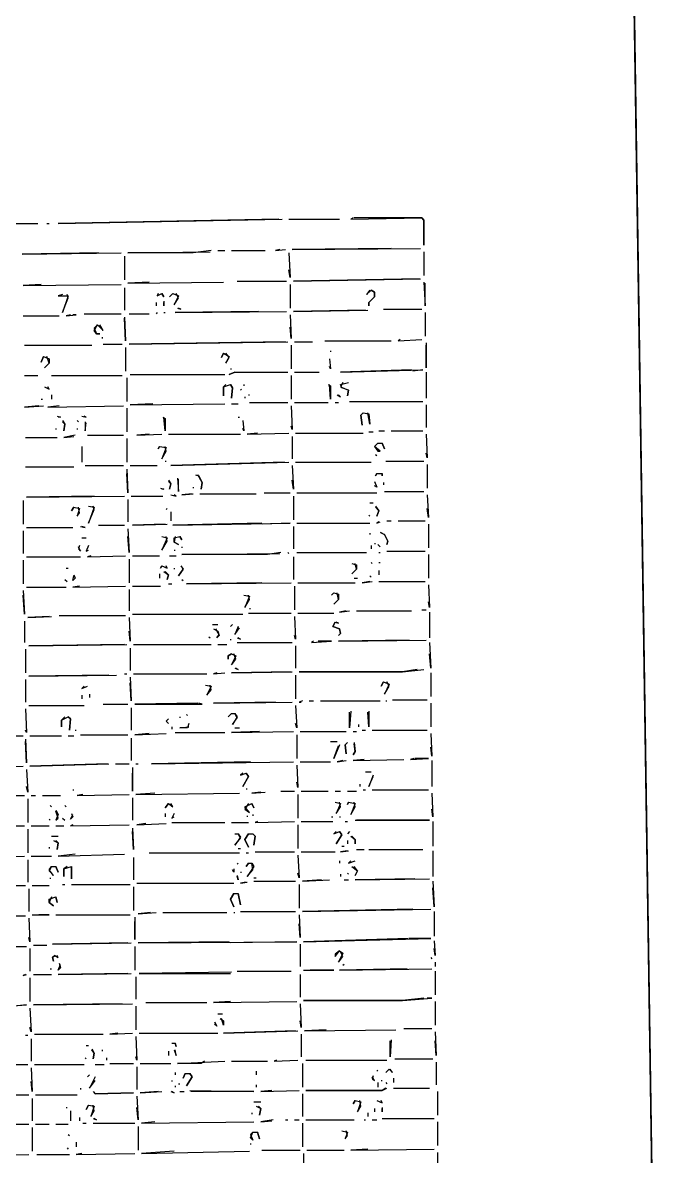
# Model space of a CAD drawing. Extents: x 0 to 16407, y 159 to 1115.
# Drawn here: x 10036.4 to 10178, y 356.9 to 608.6 of the extents above; entities that cross this region are included whole.
import ezdxf

# ---------------------------------------------------------------- set-up
doc = ezdxf.new("R2010")
doc.units = 0
doc.layers.add('RASTER_VECTOR_LINEWORK', color=5, linetype='CONTINUOUS')

msp = doc.modelspace()

# ---------------------------------------------------------------- linework, layer by layer
at = {"layer": 'RASTER_VECTOR_LINEWORK'}
for points in [[(10166, 1027.5), (10178, 230.75), (10177.25, 230), (10125.25, 229.25), (10177.25, 230), (10178, 230.75), (10166, 1022.75)], [(10026.25, 564), (10039.75, 564)], [(10041.75, 564), (10042.25, 564)], [(10093.25, 565), (10044.25, 564), (10094, 565)], [(10095.5, 565), (10106.75, 565)], [(10109.75, 565.25), (10109.25, 565), (10125, 565.25), (10125.5, 564.75), (10125.5, 559.25), (10125.5, 564.75), (10125, 565.25), (10110, 565.25)], [(10053.25, 557.5), (10036.25, 557.25), (10058.25, 557.5)], [(10059, 556.75), (10059, 551.5)], [(10078.25, 558), (10074.25, 557.5), (10059.75, 557.5), (10078, 557.75)], [(10079.75, 558), (10081.25, 558)], [(10082.75, 558), (10090.25, 558)], [(10093.5, 558.25), (10092.5, 558), (10094.75, 558.25)], [(10095.5, 557.5), (10095.75, 552), (10095.5, 553.75)], [(10118.25, 558.5), (10096.25, 558.25), (10124.75, 558.5)], [(10125.5, 557.75), (10125.5, 552.5)], [(10124.5, 551.75), (10096.5, 551.25), (10124.75, 551.75)], [(10040.5, 550.5), (10036.5, 550.25), (10058.25, 550.5)], [(10059, 549.75), (10059, 544.75)], [(10064.5, 551), (10059.75, 550.75), (10081, 551)], [(10084, 551.25), (10095, 551.25)], [(10095.75, 550.5), (10095.75, 545.25)], [(10113.5, 549.25), (10112.75, 548.25), (10113.75, 549.25), (10114.5, 548.75), (10114.5, 547.75), (10113.25, 546.5), (10113.25, 545.75), (10113.25, 546.5), (10114.5, 547.75), (10114.5, 548.75), (10113.75, 549.25)], [(10125.5, 551), (10125.75, 545.75), (10125.75, 550.75)], [(10045.25, 548.25), (10044.25, 548), (10046.5, 548), (10045.25, 544.25), (10046.5, 547.5), (10046.25, 548.25)], [(10066, 546.5), (10066, 545.75)], [(10066.5, 548.5), (10066.25, 548), (10067.25, 548.5), (10067.75, 547.75), (10067.25, 548.5)], [(10067.75, 546.75), (10067.75, 545.75), (10067.75, 546.5)], [(10069.75, 548.5), (10069, 547.75), (10069.75, 548.5), (10071, 548), (10070, 546), (10071, 547.5), (10070.5, 548.5)], [(10050, 544), (10058.25, 544)], [(10060, 544), (10064.5, 544)], [(10066.25, 544.25), (10066, 544)], [(10067.75, 544.25), (10068, 544.25)], [(10088.75, 544.5), (10070.25, 544.25), (10095, 544.5)], [(10070.75, 545.25), (10071.5, 545), (10071, 545.25)], [(10112.5, 544.75), (10096.5, 544.5), (10113, 544.75)], [(10116.5, 545), (10125, 545)], [(10125.75, 544.25), (10125.75, 539)], [(10036.5, 543.5), (10044.5, 543.5)], [(10047, 543.75), (10046, 543.5), (10048.25, 543.75), (10047.5, 543.75)], [(10053, 541.5), (10052.25, 540.75), (10052.75, 539.5), (10053.5, 539.5), (10052.75, 539.5), (10052.25, 540.25), (10053, 541.5), (10054.25, 540.25), (10053.5, 541.5)], [(10059, 543.25), (10059.25, 538), (10059, 543)], [(10095.75, 543.75), (10096, 538.5), (10095.75, 541)], [(10054, 538.75), (10054, 538.5)], [(10036.75, 537), (10051.75, 537)], [(10054.25, 537.25), (10058.5, 537.25)], [(10059.25, 536.5), (10059.25, 531.25)], [(10094.75, 537.75), (10060, 537.25), (10095.25, 537.75)], [(10096, 537), (10096, 531.75)], [(10096.75, 537.75), (10100.75, 537.75)], [(10103.5, 538), (10118.25, 538)], [(10120.25, 538.25), (10119.75, 538), (10125, 538.25)], [(10126, 537.5), (10126, 532), (10126, 537)], [(10041, 534.5), (10040.5, 533.25), (10041, 534.5), (10042.25, 534), (10042.25, 533), (10041.25, 532), (10042.25, 533), (10041.75, 534.5)], [(10081, 535.25), (10080.5, 534.25), (10081, 535.25), (10082.25, 534.5), (10081.5, 533), (10082.25, 534.25), (10081.5, 535.25)], [(10104.5, 534), (10104.75, 531.75), (10104.5, 532.25)], [(10104.75, 535.75), (10104.75, 535.5)], [(10082.5, 531.75), (10082.75, 531.75)], [(10122.75, 531.5), (10107, 531), (10125.25, 531.5), (10123, 531.25)], [(10036.75, 530.25), (10039.75, 530.25)], [(10042.75, 530.25), (10058.5, 530.25)], [(10059.5, 529.75), (10059.5, 524.5)], [(10060.25, 530.5), (10081.25, 530.5)], [(10083.5, 531), (10082.25, 530.5), (10083.5, 531), (10095.25, 531)], [(10096, 530.25), (10096, 525)], [(10096.75, 531), (10102.25, 531)], [(10107.5, 528.75), (10107, 527.75), (10108.75, 527), (10108.5, 525.75), (10108.75, 527), (10107.25, 527.5), (10107, 528.25), (10108.75, 528.75)], [(10126, 531), (10126, 525.25)], [(10041.25, 527.75), (10042.25, 527.25), (10042, 527.75)], [(10081.5, 528.25), (10081, 527.75), (10081, 525.75), (10081, 527.75), (10082.5, 528.25), (10083, 527.5), (10082.75, 525.25), (10083, 527.5), (10082.5, 528.25)], [(10085, 527.25), (10084.75, 527)], [(10085.5, 528.25), (10085.5, 528)], [(10104.25, 528.25), (10104.75, 528), (10104.75, 525), (10104.5, 528.25)], [(10040.5, 525), (10040.75, 525)], [(10042.75, 526), (10042.75, 525)], [(10065.25, 524), (10060.25, 523.75), (10081.25, 524)], [(10082.75, 524), (10084.25, 524)], [(10085.75, 525.5), (10085.75, 525.25)], [(10086.5, 526), (10086.75, 526)], [(10086.75, 524.25), (10095.25, 524.25)], [(10096.75, 524.25), (10104.25, 524.25)], [(10105.75, 524.25), (10106.5, 524.25)], [(10106.25, 526), (10107, 525.5), (10106.5, 526)], [(10109, 524.5), (10125.25, 524.5)], [(10126, 523.75), (10126, 518.75)], [(10040, 523.5), (10036.75, 523.25), (10041, 523.5)], [(10044.5, 523.5), (10042, 523.25), (10058.75, 523.5)], [(10044, 521.25), (10044.75, 521), (10044.25, 521)], [(10049.5, 521.25), (10050.5, 521), (10050, 521.25)], [(10059.5, 523), (10059.5, 517.75)], [(10096, 523.5), (10096.25, 518.25), (10096, 519)], [(10112, 522), (10111.5, 521.5), (10111.75, 519.25), (10111.5, 521.5), (10112, 522), (10113.25, 521.75), (10113.5, 519.5), (10113, 522)], [(10045.25, 520.25), (10045.75, 519.5), (10045.5, 518), (10045.75, 519.5), (10045.25, 520)], [(10048.5, 520.25), (10048.75, 520)], [(10050.25, 520), (10050.25, 518), (10050.5, 519.75)], [(10067.5, 521), (10068, 520.75), (10068, 518), (10067.75, 521)], [(10084.25, 521), (10084.5, 521)], [(10085.25, 520.25), (10085.5, 518), (10085.25, 518.5)], [(10037, 516.5), (10044, 516.5)], [(10043.75, 518.5), (10043.75, 518.25)], [(10048, 517), (10045.5, 516.5), (10047.75, 516.75)], [(10048.5, 518.5), (10048.5, 518.25)], [(10050.75, 517), (10058.75, 517)], [(10059.5, 516.25), (10059.5, 511)], [(10064.5, 517.25), (10061.75, 517), (10067.25, 517.25)], [(10068.75, 517.25), (10084.75, 517.25)], [(10088.5, 517.5), (10086.25, 517.25), (10095.5, 517.5)], [(10096.25, 516.75), (10096.25, 511.75)], [(10097, 517.5), (10112, 517.5)], [(10113.25, 517.75), (10114.25, 517.75)], [(10115.5, 518), (10116.75, 518)], [(10118.25, 518), (10125.25, 518)], [(10126, 517.25), (10126.25, 512), (10126, 513)], [(10049.5, 514.5), (10049.5, 511)], [(10066.75, 514.5), (10066.5, 514), (10066.75, 514.5), (10068.25, 514.25), (10067.25, 511.75), (10068.25, 513.5), (10068, 514.5)], [(10115.25, 515.25), (10114.5, 514.5), (10115.25, 513.5), (10115.75, 513.5), (10114.5, 514.5), (10115.25, 515.25), (10116.25, 515.25), (10116.75, 514), (10116.25, 515.25)], [(10068, 511.25), (10068.25, 511.25)], [(10114.75, 512.75), (10115, 512.5)], [(10117, 511.25), (10125.5, 511.25)], [(10037, 510), (10047.75, 510)], [(10050.25, 510.25), (10058.75, 510.25)], [(10059.5, 509.5), (10059.75, 504.25), (10059.5, 508.5)], [(10060.25, 510.25), (10066.25, 510.25)], [(10094.5, 511), (10069.25, 510.25), (10095.5, 511)], [(10096.25, 510.25), (10096.5, 505), (10096.25, 507)], [(10097, 511), (10113.75, 511)], [(10126.25, 510.5), (10126.25, 505.25)], [(10068.75, 507), (10069.25, 506.25), (10069, 505), (10069.25, 506.25), (10068.75, 506.75)], [(10070.75, 507.5), (10071, 504.5), (10071, 507.25)], [(10074.75, 508.25), (10075.5, 508), (10076.25, 506.5), (10076, 505), (10076.25, 506.5), (10075.25, 508.25)], [(10114.5, 506.75), (10115, 505.5), (10114.5, 505.75)], [(10115, 508.5), (10114.75, 508), (10115, 508.5), (10116.25, 508.5), (10116.25, 508), (10116.25, 508.5)], [(10116.5, 506.5), (10116.5, 506)], [(10052.25, 503.5), (10037.25, 503.25), (10059, 503.5)], [(10060.5, 503.5), (10067.5, 503.5)], [(10067, 505.25), (10067.75, 505), (10067.25, 505)], [(10069.25, 503.75), (10070.5, 503.5), (10070, 503.75)], [(10074, 504), (10071.75, 503.75), (10074.25, 504)], [(10074.25, 505.5), (10074.25, 505.25)], [(10075.75, 504), (10088.25, 504)], [(10090, 504.25), (10095.75, 504.25)], [(10096.5, 503.5), (10096.5, 498.25)], [(10097.25, 504.25), (10115, 504.25)], [(10116.75, 504.5), (10125.5, 504.5)], [(10126.25, 503.75), (10126.5, 498.75), (10126.25, 500.75)], [(10036.5, 502.5), (10036.5, 497.25)], [(10047.75, 501), (10047.25, 500.25), (10047.75, 501), (10049, 500.75), (10048.5, 499), (10049, 499.75), (10048.75, 501)], [(10051, 501.25), (10052.25, 501), (10051, 497.5), (10052.25, 500.5), (10052, 501.25)], [(10059.75, 502.75), (10059.75, 497.75)], [(10113.5, 502), (10114.25, 502)], [(10114.75, 501.25), (10115.5, 500.25), (10115, 499), (10115.5, 500.25), (10114.75, 501)], [(10068.5, 500.75), (10068.25, 500.5)], [(10069.25, 500), (10069.25, 498)], [(10113.25, 499.25), (10113.5, 499)], [(10037.25, 496.5), (10047.5, 496.5)], [(10049.25, 496.75), (10050.25, 496.5), (10049.5, 496.75)], [(10053.25, 497), (10059, 497)], [(10059.75, 496.25), (10060, 491), (10059.75, 494.5)], [(10068, 497.25), (10060.75, 497), (10068.5, 497.25)], [(10089.5, 497.5), (10069.75, 497), (10095.75, 497.5), (10089.75, 497.25)], [(10096.5, 496.75), (10096.5, 491.75)], [(10097.25, 497.5), (10113.5, 497.5)], [(10115.5, 497.75), (10115, 497.5), (10115.75, 497.75)], [(10117.25, 498), (10118.25, 498)], [(10119.75, 498), (10125.75, 498)], [(10126.5, 497.25), (10126.5, 492)], [(10036.5, 495.75), (10036.5, 490.75)], [(10049.5, 494.25), (10050.5, 494.25)], [(10067.25, 494.5), (10068.5, 494.25), (10067.25, 491.5), (10068.5, 493.5), (10068.25, 494.5)], [(10070.25, 494.5), (10070, 493.25), (10071, 492.75), (10070, 493.25), (10070, 494.25), (10071.25, 494.5), (10071.75, 493.75), (10071.25, 494.5)], [(10113.5, 495.25), (10113.5, 495)], [(10115.75, 495.5), (10116.75, 495), (10117.5, 493.5), (10117.25, 492.75), (10117.5, 493.5), (10116.75, 495), (10116, 495.25)], [(10049, 492.5), (10048.75, 491.75), (10049.25, 491.25), (10048.75, 492.25)], [(10051, 492.5), (10050.5, 491.25), (10051, 491.5)], [(10070, 491.5), (10070.25, 491.5)], [(10071.75, 492.25), (10071.75, 492)], [(10093.75, 491), (10090.75, 490.5), (10071.75, 490.5), (10093.5, 490.75)], [(10095.25, 491), (10095.5, 490.75)], [(10097.25, 491), (10112.75, 491)], [(10113.75, 492.5), (10113.75, 491.75)], [(10114.5, 493), (10114.75, 493)], [(10115.25, 492.75), (10115.75, 492.25)], [(10115.5, 491), (10115.75, 491)], [(10117.25, 491.25), (10125.75, 491.25)], [(10036.5, 489.25), (10036.5, 484)], [(10037.25, 490), (10049.25, 490)], [(10051.5, 490.25), (10050.75, 490), (10059.25, 490.25)], [(10060, 489.5), (10060, 484.25)], [(10060.75, 490.25), (10066.75, 490.25)], [(10069, 490.25), (10070.5, 490.25)], [(10096.5, 490), (10096.5, 485)], [(10109.5, 488.5), (10110.5, 488.25), (10110.5, 487.25), (10109.5, 486.25), (10110.5, 487.25), (10110.25, 488.5)], [(10113.75, 488.75), (10114, 488.5)], [(10115.5, 488.75), (10115.75, 488.75)], [(10126.5, 490.5), (10126.5, 485.25)], [(10046, 487.5), (10046.5, 487.5)], [(10047.75, 486), (10048, 485.25), (10047.5, 484.75), (10047.75, 485.75)], [(10066.75, 486.25), (10066.75, 485.25)], [(10067.25, 488), (10067, 487.5), (10067.25, 488), (10068.5, 487.5), (10068.25, 488)], [(10067.75, 486.75), (10068.75, 486), (10068.5, 485), (10068.75, 486), (10068, 486.75)], [(10070, 487.5), (10070, 487.25)], [(10071.5, 488), (10072, 487.25), (10071, 485.75), (10072, 487.25), (10071.75, 487.75)], [(10115.5, 487), (10115.5, 486)], [(10045.75, 485), (10046.25, 484.5)], [(10049, 483.5), (10047.5, 483.25), (10059.25, 483.5)], [(10060.75, 483.5), (10067, 483.5)], [(10068.75, 484), (10069.5, 484)], [(10071.75, 485), (10072, 484.75)], [(10089.5, 484.25), (10072.75, 484), (10096, 484.25)], [(10096.75, 483.5), (10096.75, 478.25)], [(10097.5, 484.25), (10110.25, 484.25)], [(10110, 485.25), (10110.75, 485.25)], [(10113.5, 484.5), (10111.75, 484.25), (10114, 484.5)], [(10113.5, 485.75), (10113.75, 485.5)], [(10115.5, 484.5), (10125.75, 484.5)], [(10126.5, 483.75), (10126.75, 478.75), (10126.5, 480)], [(10036.5, 482.5), (10036.75, 477.25), (10036.5, 481.5)], [(10037.25, 483.25), (10046, 483.25)], [(10060, 482.75), (10060, 478)], [(10085.5, 481.5), (10086.75, 481.25), (10085.75, 478.75), (10086.75, 480.5), (10086.5, 481.5)], [(10105.5, 482), (10105, 481.5), (10105.5, 482), (10106.5, 481.75), (10106.5, 480.5), (10105.5, 479.5), (10106.5, 480.5), (10106.25, 482)], [(10086.75, 478.5), (10087, 478.5)], [(10042.25, 476.75), (10037.5, 476.5), (10042.75, 476.75)], [(10044.5, 477), (10059.25, 477)], [(10060, 476.5), (10060.25, 471.25), (10060, 473.5)], [(10060.75, 477.25), (10085.25, 477.25)], [(10086.5, 477.5), (10096, 477.5)], [(10096.75, 476.75), (10097, 471.75), (10096.75, 472.5)], [(10097.5, 477.5), (10105.5, 477.5)], [(10108.25, 478), (10106.75, 477.75), (10109, 478)], [(10110.5, 478), (10122.75, 478)], [(10125, 478.25), (10126, 478.25)], [(10126.75, 477.75), (10126.75, 472)], [(10036.75, 475.75), (10036.75, 471)], [(10078.5, 475), (10079.75, 475)], [(10078.75, 474), (10079.75, 473.5), (10080, 472.5), (10079.5, 472), (10080, 472.75), (10079.25, 474)], [(10083, 475), (10082.5, 474.5)], [(10084.25, 474.5), (10083.5, 472.75), (10084.5, 474.25)], [(10105.75, 475.5), (10105.25, 474.5), (10106.75, 474), (10107, 473), (10106.5, 472.5), (10107, 473), (10106.75, 474), (10105.25, 474.5), (10105.75, 475.5), (10106.5, 475.25), (10106, 475.5)], [(10077.75, 472.25), (10078, 472)], [(10082.5, 471.75), (10082.5, 471.5)], [(10084, 472), (10084.75, 471.75), (10084.25, 472)], [(10084, 471), (10096.25, 471)], [(10101, 471.25), (10100.5, 471), (10105, 471.25), (10102, 471.25)], [(10122.25, 471.5), (10106.5, 471.25), (10126, 471.5)], [(10126.75, 471), (10127, 465.25), (10126.75, 468.5)], [(10037, 469.5), (10037, 464.25)], [(10059, 470.5), (10037.75, 470.25), (10059.5, 470.5)], [(10060.25, 469.75), (10060.25, 464.75)], [(10061, 470.5), (10078.25, 470.5)], [(10079.75, 470.5), (10081.75, 470.5)], [(10082.75, 468.5), (10082, 468), (10082, 467.25), (10082, 468), (10082.75, 468.5), (10083.75, 468), (10082.75, 466), (10083.75, 467.25), (10083.25, 468.5)], [(10097, 470.25), (10097, 465.25)], [(10055.5, 463.75), (10037.75, 463.5), (10057.25, 463.75)], [(10059, 464), (10059.5, 464)], [(10060.25, 463.25), (10060.5, 458), (10060.25, 462)], [(10061, 464), (10077.25, 464)], [(10079.5, 464.25), (10078.75, 464), (10081.25, 464.25)], [(10096, 464.5), (10082.75, 464.25), (10096.25, 464.5)], [(10083.5, 465.25), (10084.25, 465), (10083.75, 465.25)], [(10097, 463.75), (10097, 458.5)], [(10124, 465), (10120.75, 464.5), (10097.75, 464.5), (10120.75, 464.5), (10125.5, 465)], [(10127, 464.25), (10127, 459)], [(10037, 462.75), (10037, 457.75)], [(10050, 461.25), (10049.5, 460.75), (10050.75, 461.25)], [(10077, 461.5), (10078.25, 461.25), (10077.25, 459.25), (10078.25, 460.5), (10078, 461.5)], [(10116.5, 462.25), (10116, 461.25), (10116.5, 462.25), (10117.75, 461.75), (10116.75, 459.5), (10117.75, 461.25), (10117.25, 462.25)], [(10049.5, 459.25), (10049.5, 458.5)], [(10051.25, 459.5), (10051.25, 458.75)], [(10118.5, 458.25), (10126.25, 458.25)], [(10037, 456.25), (10037.25, 451), (10037, 451.5)], [(10037.75, 457), (10050, 457)], [(10054.25, 457.25), (10059.75, 457.25)], [(10060.5, 456.5), (10060.5, 451.5)], [(10075.25, 457.5), (10061.25, 457.25), (10076.25, 457.25), (10075.5, 457.5)], [(10092.5, 457.75), (10078.75, 457.5), (10096.25, 457.75)], [(10097, 457), (10097.25, 452), (10097, 453)], [(10098.5, 458), (10097.75, 457.75), (10098.25, 457.75)], [(10100, 458), (10101, 458)], [(10102.5, 458), (10115.75, 458)], [(10109.25, 455.75), (10109, 452), (10109, 455.5)], [(10113.25, 455.75), (10113.25, 452.25), (10113, 455.5)], [(10117, 458), (10117.25, 458)], [(10127, 457.5), (10127, 452.25)], [(10045.75, 454.5), (10045, 453.75), (10045, 452.25), (10045, 453.75), (10046.5, 454.5), (10047, 454), (10046.75, 451.5), (10047, 454), (10046.5, 454.5)], [(10068.75, 454), (10068.25, 453.5), (10068.75, 453), (10068.25, 453.5)], [(10071.25, 454.5), (10071.25, 454.25)], [(10072.75, 455), (10073, 454.75)], [(10082.75, 455.25), (10082, 454.5), (10082.75, 455.25), (10083.5, 455.25), (10084, 454.5), (10083, 452.75), (10084, 454.25), (10083.5, 455.25)], [(10048, 451.5), (10048.25, 451.5)], [(10064.5, 450.75), (10061.25, 450.5), (10068.25, 450.75)], [(10069.5, 452.25), (10069.5, 451.75)], [(10070.25, 451), (10081.25, 451)], [(10073.25, 453), (10073, 452), (10071.25, 452), (10073.25, 452.25)], [(10089, 451.25), (10082.75, 451), (10096.5, 451.25)], [(10083.5, 452), (10084.5, 452)], [(10098, 451.25), (10108.25, 451.25)], [(10109.75, 451.25), (10110.5, 451.25)], [(10111, 452.75), (10111, 452.25)], [(10111.75, 451.5), (10112.5, 451.5)], [(10114, 451.5), (10126.25, 451.5)], [(10127, 450.75), (10127.25, 445.75), (10127, 447.75)], [(10024.75, 450.25), (10036.5, 450.25)], [(10037, 449.5), (10037.25, 444.25), (10037, 449)], [(10038, 450.25), (10045, 450.25)], [(10046.5, 450.25), (10047.75, 450.25)], [(10049.25, 450.5), (10059.75, 450.5)], [(10060.5, 449.75), (10060.5, 444.75)], [(10097.25, 450.5), (10097.25, 445.25)], [(10104.75, 449), (10106.25, 449)], [(10106.75, 448.25), (10105.5, 445.25), (10106.5, 448)], [(10108.5, 448.75), (10108, 448.25), (10108.25, 446.25), (10108, 448.25)], [(10110, 448.75), (10110.25, 446.75), (10109.75, 446), (10110.25, 446.75), (10110, 448.5)], [(10029, 443.5), (10008.25, 443.25), (10036.5, 443.5)], [(10055.25, 444), (10038, 443.5), (10055.5, 444)], [(10057, 444), (10060, 444)], [(10060.75, 443.25), (10060.75, 438), (10060.75, 442)], [(10061.5, 444), (10062, 444)], [(10087, 444.5), (10065, 444), (10096.5, 444.5)], [(10097.25, 443.75), (10097.5, 438.75), (10097.25, 440)], [(10098, 444.5), (10104.75, 444.5)], [(10107.5, 444.75), (10106.25, 444.5), (10108.25, 444.75)], [(10112.25, 445), (10109.75, 444.75), (10121, 445)], [(10123.25, 445.25), (10122.5, 445), (10126.5, 445.25), (10123.5, 445.25)], [(10127.25, 444.75), (10127.25, 439)], [(10037.25, 442.75), (10037.5, 437.75), (10037.25, 439)], [(10085.25, 442), (10084.75, 441.5), (10086, 442), (10086.5, 441.25), (10085.25, 439), (10086.5, 441.25), (10086, 442)], [(10112.5, 442.25), (10113.75, 442.25)], [(10114.25, 441.5), (10113.25, 439), (10114.25, 441.25)], [(10047.5, 438.25), (10047.75, 438.25)], [(10086, 438.5), (10086.25, 438.5)], [(10111.25, 439.5), (10111.25, 439)], [(10112, 438.25), (10112.5, 438.25)], [(10114, 438.25), (10126.5, 438.25)], [(10024.75, 437), (10036.75, 437)], [(10037.5, 436.25), (10037.5, 431)], [(10038.25, 437), (10039.25, 437)], [(10040.75, 437), (10044.75, 437)], [(10049.75, 437.25), (10048.5, 437), (10060, 437.25)], [(10060.75, 436.5), (10060.75, 431.5)], [(10065.75, 437.5), (10061.5, 437.25), (10084.5, 437.5)], [(10089.25, 437.75), (10087.25, 437.5), (10090.25, 437.75)], [(10093.75, 438), (10096.75, 438)], [(10097.5, 437.25), (10097.5, 432)], [(10098.25, 438), (10104.25, 438)], [(10105.75, 438), (10107, 438)], [(10108.5, 438), (10110.5, 438)], [(10127.25, 437.5), (10127.5, 432.25), (10127.25, 434)], [(10042.5, 434.75), (10042.75, 434.5)], [(10043.75, 433.75), (10044.25, 432.75), (10043.75, 431.5), (10044.25, 432), (10043.75, 433.5)], [(10045.75, 434.75), (10046, 434.5)], [(10068.75, 435.25), (10068, 434.25), (10068.75, 435.25), (10069.75, 434.5), (10069.25, 435.25)], [(10086.5, 435.25), (10085.75, 434), (10086.75, 433.25), (10085.75, 434.5), (10087.25, 435.25), (10087.75, 434.25), (10087.25, 435.25)], [(10105.75, 435.5), (10107, 435.25), (10106, 433), (10107, 434.5), (10106.75, 435.5)], [(10108.75, 435.5), (10108.5, 435), (10108.75, 435.5), (10110.25, 435.25), (10109.25, 432.75), (10110.25, 434.5), (10110, 435.5)], [(10042.25, 431.75), (10042.5, 431.5)], [(10045.25, 432), (10045.75, 431.5)], [(10047.25, 433), (10047.5, 432.25), (10047, 431.75), (10047.5, 432.75)], [(10047.5, 430.5), (10047, 430.25), (10060, 430.5)], [(10063.75, 430.75), (10061.75, 430.5), (10068.25, 430.75)], [(10068, 433), (10068, 432.25)], [(10070, 433), (10069.5, 432), (10070, 432.25)], [(10069.5, 431), (10081.25, 431)], [(10082.75, 431), (10086.5, 431)], [(10086.25, 432.5), (10086.25, 432.25)], [(10087.5, 432.75), (10087.5, 432.5)], [(10088.5, 431.25), (10088, 431), (10096.75, 431.25)], [(10097.5, 430.5), (10097.5, 425.25)], [(10098.25, 431.25), (10105.25, 431.25)], [(10105, 432.25), (10105.25, 432.25)], [(10106.75, 432.25), (10107, 432.25)], [(10108, 431.25), (10108.5, 431.25)], [(10110.25, 431.5), (10126.75, 431.5), (10110.5, 431.5)], [(10127.5, 431.25), (10127.5, 425.75)], [(10023.25, 430.25), (10036.75, 430.25)], [(10037.5, 429.5), (10037.5, 424.25)], [(10038.25, 430.25), (10042.25, 430.25)], [(10042.75, 428), (10044.25, 428)], [(10043.75, 430.25), (10045.5, 430.25)], [(10060.75, 429.75), (10061, 425), (10060.75, 429)], [(10083.5, 428.5), (10084.25, 428.5), (10084.75, 427.75), (10083.5, 426), (10084.75, 427.5), (10084.25, 428.5)], [(10086.5, 428.5), (10085.75, 427.25), (10086.5, 425.5), (10085.75, 427.25), (10086.5, 428.5), (10087.5, 428.5), (10088, 428), (10087.75, 426), (10088, 428), (10087.5, 428.5)], [(10106, 429), (10105.5, 428.5), (10106.75, 429), (10107.25, 428.25), (10106, 426.25), (10107.25, 428.25), (10106.75, 429)], [(10109, 429), (10108.5, 428.5)], [(10109.25, 428), (10110.25, 427.25), (10110.25, 426.25), (10110.25, 427.25), (10109.5, 428)], [(10042.25, 425.5), (10042.25, 425.25)], [(10043.25, 427), (10044.25, 426.5), (10044, 425), (10044.25, 426.5), (10043.75, 427)], [(10107.25, 425.75), (10107.75, 425.75)], [(10108.5, 427), (10108.5, 426.25)], [(10020, 423.5), (9998.25, 423.25), (10036.75, 423.5)], [(10038.25, 423.5), (10042.75, 423.5)], [(10048, 424), (10044.25, 423.5), (10059, 424)], [(10061, 423.25), (10061, 418.25)], [(10064.5, 424.25), (10084.5, 424.25)], [(10084.25, 425.25), (10084.75, 425.25)], [(10086, 424.25), (10086.5, 424.25)], [(10088, 424.5), (10096.75, 424.5)], [(10097.5, 423.75), (10097.75, 418.75), (10097.5, 419.75)], [(10098.25, 424.5), (10105.75, 424.5)], [(10108.5, 424.75), (10107, 424.5), (10108.75, 424.75)], [(10110.5, 425), (10112.25, 425)], [(10113.25, 425), (10125.25, 425)], [(10127.5, 424.75), (10127.5, 419)], [(10037.5, 422.75), (10037.5, 417.75)], [(10042.75, 421.25), (10042.25, 420.25), (10043.25, 419.25), (10042.25, 420.5), (10042.75, 421.25), (10043.75, 421.25), (10044.25, 420), (10043.75, 421.25)], [(10046.25, 421.25), (10045.5, 420.75), (10045.5, 419), (10045.5, 420.75), (10047.25, 421.25), (10047.25, 418.5), (10047.25, 421.25)], [(10083.25, 420.75), (10083.25, 420), (10083, 420.5)], [(10084.25, 422), (10084, 421.75)], [(10086.5, 422), (10086, 421.25), (10086.5, 422), (10087.25, 422), (10087.75, 421.25), (10086.25, 419), (10087.5, 420.5), (10087.25, 422)], [(10106.75, 422.5), (10106.75, 422)], [(10109.25, 422.5), (10108.75, 422), (10110.25, 422.5)], [(10109.5, 421.25), (10110.75, 420.25), (10110.25, 419.25), (10110.75, 420.25), (10110, 421.25)], [(10042.5, 418.75), (10042.5, 418.5)], [(10084, 419.25), (10084.25, 418.25), (10084, 419)], [(10084.75, 420), (10085, 420)], [(10087.75, 418.75), (10088.25, 418.75)], [(10087.75, 418), (10097, 418)], [(10102.75, 418.25), (10098.5, 418), (10104.5, 418.25)], [(10107, 419.5), (10107, 419)], [(10107.75, 418.25), (10108.75, 418.25)], [(10108.5, 419.75), (10108.75, 419.5)], [(10123.5, 418.5), (10110.25, 418.25), (10126.75, 418.5)], [(10127.5, 418), (10127.75, 412.25), (10127.5, 416.5)], [(10020.25, 417), (10037, 417)], [(10037.75, 416.25), (10037.75, 411.25)], [(10038.5, 417), (10042.25, 417)], [(10045.25, 417.25), (10045.75, 417.25)], [(10047.25, 417.25), (10060.25, 417.25)], [(10061, 416.75), (10061, 411.5)], [(10061.75, 417.5), (10083.25, 417.5)], [(10086, 417.75), (10084.75, 417.5), (10086.25, 417.75)], [(10097.75, 417.25), (10097.75, 412)], [(10042.75, 414.5), (10042.25, 413.25), (10043.25, 412.5), (10042.25, 413.25), (10042.25, 414), (10043.75, 414.5), (10044, 413.25), (10043.75, 414.5)], [(10083.25, 415.25), (10082.5, 414), (10083.25, 412.25), (10082.5, 414), (10083.25, 415.25), (10084.25, 415.25), (10084.75, 412.75), (10084.25, 415.25)], [(10038.5, 410.5), (10042.25, 410.5), (10040, 410.5)], [(10043.75, 410.5), (10060.25, 410.5)], [(10064.75, 411), (10062, 410.75), (10066, 411)], [(10067.5, 411), (10081.75, 411)], [(10083.25, 411), (10083.5, 411)], [(10084.75, 411.25), (10097, 411.25)], [(10097.75, 410.5), (10098, 405.5), (10097.75, 408.5)], [(10123, 411.75), (10098.5, 411.25), (10127, 411.75)], [(10127.75, 411.25), (10127.75, 405.75)], [(10019, 410.25), (10037, 410.25)], [(10037.75, 409.75), (10038, 404.5), (10037.75, 405.5)], [(10061.25, 410), (10061.25, 405), (10061.25, 409)], [(10016.25, 403.5), (10037.25, 403.5)], [(10038, 403), (10038, 398)], [(10038.75, 403.75), (10041.75, 403.75)], [(10059.75, 404.25), (10043, 404), (10060.5, 404.25)], [(10061.25, 403.5), (10061.25, 398.25)], [(10082.25, 404.5), (10062, 404.25), (10097.25, 404.5), (10082.5, 404.25)], [(10098, 404), (10098, 399)], [(10122, 405.25), (10098.75, 404.5), (10127, 405.25), (10122.25, 405.25)], [(10127.75, 404.75), (10128, 401.5), (10127.75, 403)], [(10043.5, 401.5), (10043, 401), (10043.25, 400.25), (10043, 401), (10043.5, 401.5), (10044.25, 401), (10044, 401.5)], [(10106.75, 402.5), (10105.75, 401.75), (10105.75, 401.25), (10106.75, 402.5), (10107.5, 402), (10106.5, 400), (10107.5, 401.25), (10107, 402.25)], [(10127, 401), (10127.25, 400.75)], [(10042.5, 398.5), (10042.75, 398.5)], [(10044.5, 399.75), (10044.75, 398.75), (10044.25, 398.25), (10044.75, 399.5)], [(10084, 398), (10096, 398)], [(10098.75, 398.25), (10105.5, 398.25), (10100.25, 398.25)], [(10121.75, 398.5), (10106.75, 398.25), (10127.25, 398.5)], [(10107.75, 399.5), (10107.5, 399.25)], [(10128, 400), (10128, 399)], [(10128, 398), (10128, 392.75)], [(10037, 397.25), (10036.5, 397), (10037.25, 397.25)], [(10038, 396.5), (10038, 391.25)], [(10038.75, 397.25), (10042.75, 397.25)], [(10059.75, 397.5), (10044.25, 397.25), (10060.5, 397.5)], [(10061.5, 396.75), (10061.5, 391.75)], [(10082.75, 397.75), (10062.25, 397.5), (10082.5, 397.5)], [(10098, 397.25), (10098, 392.25)], [(10034.25, 390.5), (10033.25, 390.25), (10037.25, 390.5), (10034.5, 390.25)], [(10058.5, 390.75), (10038.75, 390.5), (10060.75, 390.75)], [(10061.5, 390.25), (10061.5, 385)], [(10063.75, 391), (10077.25, 391)], [(10082.5, 391.25), (10078.75, 391), (10097.25, 391.25)], [(10098, 390.75), (10098.25, 385.5), (10098, 387)], [(10125.5, 392), (10120.75, 391.5), (10098.75, 391.5), (10120.75, 391.5), (10127.25, 392), (10126.25, 392)], [(10128, 391.25), (10128, 386)], [(10038, 389.75), (10038.25, 384.5), (10038, 385.5)], [(10079.75, 388.5), (10080.75, 388.5)], [(10079, 386.75), (10079.5, 385.75), (10079, 386.25)], [(10080.25, 387.5), (10081, 387), (10081, 386), (10080.5, 387.5)], [(10121, 385.25), (10127.25, 385.25)], [(10037, 383.75), (10037.5, 383.75)], [(10038.25, 383), (10038.25, 378)], [(10039, 384), (10054.25, 384)], [(10057.5, 384.25), (10055.75, 384), (10060.75, 384.25)], [(10061.5, 383.5), (10061.75, 378.25), (10061.5, 379)], [(10062.25, 384.25), (10079.75, 384.25)], [(10097, 384.75), (10081, 384.25), (10097.5, 384.75)], [(10098.25, 384), (10098.25, 379)], [(10103.75, 385), (10099, 384.75), (10119.25, 385)], [(10118.25, 382.75), (10118, 379), (10118, 382.5)], [(10128, 384.5), (10128.25, 379.25), (10128, 382.5)], [(10050.5, 381.5), (10051, 381.5)], [(10051.75, 380.75), (10052.25, 379.75), (10052, 378.5), (10052.25, 379.75), (10051.75, 380.5)], [(10054, 380.5), (10054, 380.25)], [(10068.75, 380.25), (10068.75, 379.25)], [(10069.5, 382), (10070.25, 382), (10070.5, 381.25), (10070.25, 382)], [(10070, 380.5), (10070.5, 379.25), (10070.25, 380.5)], [(10050.25, 378.75), (10050.5, 378.5)], [(10055, 378.75), (10055, 378.25)], [(10076.75, 378), (10076, 377.5), (10070.75, 377.5), (10081.25, 378)], [(10082.75, 378), (10090.75, 378)], [(10092.75, 378.25), (10092.25, 378), (10097.5, 378.25)], [(10099.25, 378.25), (10117.25, 378.25)], [(10119, 378.5), (10127.5, 378.5)], [(10128.25, 377.75), (10128.25, 372.75)], [(10029.25, 377.25), (10037.5, 377.25)], [(10038.25, 376.5), (10038.5, 371.25), (10038.25, 373.5)], [(10039, 377.25), (10050, 377.25)], [(10052.5, 377.25), (10054.5, 377.25)], [(10055.75, 377.5), (10061, 377.5)], [(10061.75, 376.75), (10061.75, 371.75)], [(10062.5, 377.5), (10069.25, 377.5)], [(10070.25, 375.5), (10070.25, 375)], [(10072.5, 375.25), (10072, 374.25), (10072.5, 375.25), (10073.5, 375.25), (10074, 374.5), (10072.75, 372.5), (10074, 374.5), (10073.5, 375.25)], [(10088.25, 375.75), (10088.25, 375)], [(10098.5, 377.5), (10098.5, 372.25)], [(10115.25, 376), (10115, 375.75)], [(10117.75, 376.25), (10117, 375.5), (10117.75, 376.25), (10118.5, 375.5), (10118, 376.25)], [(10051.25, 375), (10050.75, 374.5)], [(10052.5, 374.5), (10051.25, 372), (10052.5, 373.75)], [(10069.5, 373.75), (10069.5, 373.5)], [(10071, 373), (10071.25, 373)], [(10088.25, 372.75), (10088.25, 372.25)], [(10114.25, 374.75), (10114, 374), (10114.5, 373.75), (10114, 374.5)], [(10115.25, 373.25), (10115.25, 372.25)], [(10116, 373.75), (10116.25, 373.75)], [(10117, 373.25), (10117.25, 373)], [(10118.75, 374.25), (10118.75, 373.25)], [(10026.25, 370.5), (10037.75, 370.5)], [(10039.25, 370.5), (10048.5, 370.5)], [(10049.25, 372), (10049.25, 371.75)], [(10052, 371.25), (10052.5, 370.75), (10061, 371), (10052.5, 370.75)], [(10061.75, 370.25), (10062, 365), (10061.75, 367.75)], [(10066.5, 371.25), (10062.5, 371), (10067.25, 371.25)], [(10069.25, 371.25), (10070, 371), (10069.5, 371.25)], [(10070.25, 372.5), (10070.25, 372.25)], [(10071.25, 371.25), (10072.25, 371.25)], [(10073.5, 371.5), (10087.75, 371.25), (10073.75, 371.25)], [(10091.75, 371.5), (10089.25, 371.25), (10097.75, 371.5)], [(10098.5, 370.75), (10098.5, 365.75)], [(10117, 372), (10116.25, 371.5), (10099.25, 371.5), (10116.25, 371.5), (10117.25, 372)], [(10118.75, 372), (10126.75, 372)], [(10128.5, 371.25), (10128.5, 366)], [(10038.5, 369.75), (10038.5, 364.75)], [(10046, 367.75), (10046.25, 367.75)], [(10051, 368.25), (10050.5, 367.25), (10051, 368.25), (10052.25, 368), (10051.5, 365.75), (10052.25, 367), (10052, 368.25)], [(10087.75, 369), (10089.25, 369)], [(10088.25, 368), (10089.25, 367.5), (10089, 366), (10089.25, 367.5), (10088.75, 368)], [(10110.25, 369.25), (10109.75, 368.5), (10110.25, 369.25), (10111.5, 369), (10110.75, 366.75), (10111.5, 368), (10111.25, 369.25)], [(10115, 369.25), (10116.25, 368.75), (10116, 369.25)], [(10116.25, 367.75), (10116.25, 366.75), (10116.25, 367.5)], [(10047, 367), (10047, 364.75)], [(10049, 365.5), (10049, 364.75)], [(10052, 365.25), (10052.75, 365), (10052.25, 365.25)], [(10087.25, 366.5), (10087.25, 366.25)], [(10113, 366.5), (10113, 365.75)], [(10114.5, 367.5), (10114.5, 366.75)], [(10116.25, 365.25), (10127.75, 365.25)], [(10026.25, 364), (10037.75, 364)], [(10038.5, 363.25), (10038.5, 358)], [(10039.25, 364), (10042.25, 364)], [(10043.75, 364), (10046.5, 364)], [(10049.75, 364.25), (10050.5, 364.25)], [(10052, 364.25), (10061.25, 364.25)], [(10062, 363.5), (10062, 358.25)], [(10065.75, 364.5), (10062.75, 364.25), (10087.75, 364.5)], [(10092, 365), (10089.25, 364.5), (10091.75, 364.75)], [(10094.75, 365), (10095.25, 365)], [(10096.75, 365), (10097.75, 365)], [(10098.5, 364.25), (10098.5, 359)], [(10099.25, 365), (10110, 365)], [(10112.25, 365), (10112.5, 365)], [(10114, 365), (10115, 365)], [(10128.5, 364.5), (10128.5, 359.25)], [(10046.5, 361.75), (10046.75, 361.5)], [(10087.5, 362.25), (10087, 361.75), (10087.5, 360.5), (10087, 361), (10087.5, 362.25), (10088.5, 362.25), (10089, 360.75), (10088.5, 362.25)], [(10107.25, 362.5), (10108.5, 362.25), (10108, 360.75), (10108.5, 361.5), (10108.25, 362.5)], [(10046.25, 358.75), (10046.5, 358.5)], [(10048.25, 360), (10048.25, 359)], [(10049.5, 357.5), (10048.25, 357.25), (10061.25, 357.5)], [(10070, 358), (10062.75, 357.5), (10086.75, 358)], [(10087, 359.75), (10087, 359.5)], [(10089.5, 358.25), (10098, 358.25)], [(10098.75, 357.5), (10098.75, 352.25)], [(10099.5, 358.25), (10107.75, 358.25)], [(10113, 358.5), (10109.25, 358.25), (10127.75, 358.5)], [(10128.5, 357.75), (10128.5, 352.75)], [(10023.25, 357.25), (10022.75, 357), (10037.75, 357.25)], [(10039.5, 357.25), (10046.75, 357.25)]]:
    msp.add_lwpolyline(points, dxfattribs=at)

doc.saveas('drawing.dxf')
